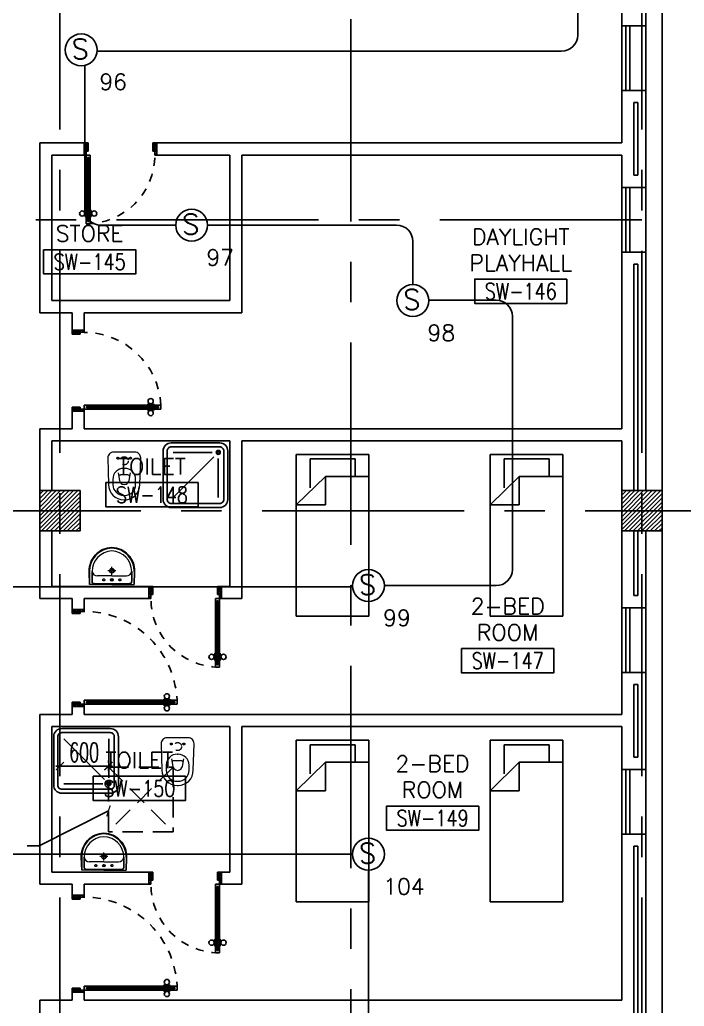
# Model space of a CAD drawing. Extents: x 0 to 93.9, y -1.5 to 78.
# Drawn here: x 75.68 to 83.91, y 43.69 to 55.89 of the extents above; entities that cross this region are included whole.
import ezdxf
from ezdxf.enums import TextEntityAlignment as Align

# ---------------------------------------------------------------- set-up
doc = ezdxf.new("R2010")
doc.units = 0
doc.header["$MEASUREMENT"] = 0
doc.header["$PDMODE"] = 34
for name, pattern in [('CENTERX2', [4, 2.5, -0.5, 0.5, -0.5]), ('DASHED', [0.75, 0.5, -0.25]), ('HIDDEN', [0.375, 0.25, -0.125]), ('HIDDEN2', [0.1875, 0.125, -0.0625])]:
    doc.linetypes.add(name, pattern=pattern)
doc.layers.get('0').update_dxf_attribs({"color": 11, "linetype": 'CONTINUOUS'})
doc.layers.get('DEFPOINTS').update_dxf_attribs({"color": 11, "linetype": 'CONTINUOUS'})
for name, color, linetype in [('AX-DIM', 11, 'CONTINUOUS'), ('AXES', 11, 'CENTERX2'), ('COL', 11, 'CONTINUOUS'), ('DOOR', 11, 'CONTINUOUS'), ('E-FIRE', 4, 'CONTINUOUS'), ('E-WIRE', 4, 'CONTINUOUS'), ('FIX', 11, 'CONTINUOUS'), ('FUR', 11, 'CONTINUOUS'), ('HAT', 11, 'CONTINUOUS'), ('INSUL', 11, 'CONTINUOUS'), ('PROJ-L', 11, 'CONTINUOUS'), ('RM-BOX', 11, 'CONTINUOUS'), ('RM-NAME', 11, 'CONTINUOUS'), ('RM-NO', 11, 'CONTINUOUS'), ('SHAFT', 11, 'CONTINUOUS'), ('WALL', 11, 'CONTINUOUS'), ('WIN', 11, 'CONTINUOUS')]:
    doc.layers.add(name, color=color, linetype=linetype)
doc.styles.add('ROMANS', font='ROMANS.shx', dxfattribs={"width": 0.6})
doc.dimstyles.new('STANDARD in', dxfattribs={"dimtxt": 0.24, "dimasz": 0.1, "dimexe": 0.07, "dimexo": 0.05, "dimgap": 0.05, "dimtad": 1, "dimdec": 0, "dimlfac": 1000, "dimzin": 0, "dimdsep": 46, "dimtxsty": 'ROMANS', "dimblk": 'ARCHTICK', "dimcen": 0.05, "dimdle": 0.05, "dimclrd": 7, "dimclre": 7, "dimclrt": 2, "dimadec": 0, "dimazin": 0, "dimtfac": 1, "dimtdec": 0, "dimtmove": 2, "dimatfit": 3, "dimldrblk": 'ARCHTICK', "dimfxl": 0, "dimtolj": 1, "dimtzin": 0, "dimarcsym": 0})

# ---------------------------------------------------------------- blocks, each defined once
blk = doc.blocks.new('_ARCHTICK')
at = {"color": 0, "linetype": 'ByBlock', "const_width": 0.15}
blk.add_lwpolyline([(-0.5, -0.5), (0.5, 0.5)], dxfattribs=at)
blk = doc.blocks.new('*D162')
at = {"layer": 'AX-DIM', "color": 7, "lineweight": -2, "ltscale": 0.3}
for p, q in [((83.582, 76.648), (88.907, 76.648)), ((83.632, 75.998), (83.632, 76.718)), ((88.857, 40.52), (88.857, 76.718))]:
    blk.add_line(p, q, dxfattribs=at)
at = {"layer": 'DEFPOINTS', "color": 0, "ltscale": 0.3}
for p in [(88.857, 76.648), (83.632, 75.948), (88.857, 40.47)]:
    blk.add_point(p, dxfattribs=at)
at = {"layer": 'AX-DIM', "color": 7, "lineweight": -2, "ltscale": 0.3, "xscale": 0.1, "yscale": 0.1, "zscale": 0.1, "rotation": 180}
blk.add_blockref('_ARCHTICK', (83.632, 76.648), dxfattribs=at)
at = {"layer": 'AX-DIM', "color": 7, "lineweight": -2, "ltscale": 0.3, "xscale": 0.1, "yscale": 0.1, "zscale": 0.1}
blk.add_blockref('_ARCHTICK', (88.857, 76.648), dxfattribs=at)
at = {"layer": 'AX-DIM', "color": 2, "ltscale": 0.3, "insert": (86.245, 76.818), "char_height": 0.24, "attachment_point": 5, "style": 'ROMANS'}
blk.add_mtext('\\A1;5225', dxfattribs=at)
blk = doc.blocks.new('*D160')
at = {"layer": 'AX-DIM', "color": 7, "lineweight": -2, "ltscale": 0.3}
for p, q in [((83.682, 64.47), (92.552, 64.47)), ((92.482, 64.52), (92.482, 5.1)), ((83.682, 5.15), (92.552, 5.15))]:
    blk.add_line(p, q, dxfattribs=at)
at = {"layer": 'DEFPOINTS', "color": 0, "ltscale": 0.3}
for p in [(83.632, 64.47), (83.632, 5.15), (92.482, 5.15)]:
    blk.add_point(p, dxfattribs=at)
at = {"layer": 'AX-DIM', "color": 7, "lineweight": -2, "ltscale": 0.3, "xscale": 0.1, "yscale": 0.1, "zscale": 0.1}
for p, rotation in [((92.482, 64.47), 90), ((92.482, 5.15), 270)]:
    blk.add_blockref('_ARCHTICK', p, dxfattribs=dict(at, rotation=rotation))
at = {"layer": 'AX-DIM', "color": 2, "ltscale": 0.3, "insert": (92.312, 34.81), "char_height": 0.24, "attachment_point": 5, "rotation": 90, "style": 'ROMANS'}
blk.add_mtext('\\A1;59320', dxfattribs=at)
blk = doc.blocks.new('*X56')
at = {"color": 0}
for p, q in [((245929, 162720), (246399, 163190)), ((245929, 162773), (246345, 163190)), ((245929, 162826), (246292, 163190)), ((245929, 162879), (246239, 163190)), ((245929, 162932), (246186, 163190)), ((245929, 162985), (246133, 163190)), ((245929, 163038), (246080, 163190)), ((245929, 163091), (246027, 163190)), ((245929, 163144), (245974, 163190)), ((245952, 162690), (246429, 163167)), ((246005, 162690), (246429, 163114)), ((246058, 162690), (246429, 163061)), ((246111, 162690), (246429, 163008)), ((246164, 162690), (246429, 162955)), ((246217, 162690), (246429, 162902)), ((246270, 162690), (246429, 162849)), ((246323, 162690), (246429, 162796)), ((246376, 162690), (246429, 162742))]:
    blk.add_line(p, q, dxfattribs=at)
blk = doc.blocks.new('COL50')
at = {"layer": 'COL'}
blk.add_lwpolyline([(-250, 250), (-250, -250), (250, -250), (250, 250)], close=True, dxfattribs=at)
blk = doc.blocks.new('*X57')
at = {"color": 0}
for p, q in [((253129, 162707), (253611, 163190)), ((253129, 162760), (253558, 163190)), ((253129, 162813), (253505, 163190)), ((253129, 162866), (253452, 163190)), ((253129, 162919), (253399, 163190)), ((253129, 162972), (253346, 163190)), ((253129, 163025), (253293, 163190)), ((253129, 163079), (253240, 163190)), ((253129, 163132), (253187, 163190)), ((253164, 162690), (253629, 163154)), ((253217, 162690), (253629, 163101)), ((253270, 162690), (253629, 163048)), ((253323, 162690), (253629, 162995)), ((253376, 162690), (253629, 162942)), ((253429, 162690), (253629, 162889)), ((253482, 162690), (253629, 162836)), ((253535, 162690), (253629, 162783)), ((253588, 162690), (253629, 162730))]:
    blk.add_line(p, q, dxfattribs=at)
blk = doc.blocks.new('DOOR90')
at = {"layer": 'DOOR', "color": 0, "linetype": 'ByBlock'}
for p, q in [((-150, 0), (-150, -25)), ((-150, 0), (0, 0)), ((0, -50), (0, 0)), ((-1000, -25), (-1000, -75)), ((-1000, -75), (-1000, -25)), ((-950, -25), (-1000, -25)), ((-950, -75), (-1000, -75)), ((-970, -42), (-970, -58)), ((-950, -42), (-970, -42)), ((-950, -58), (-970, -58)), ((-950, -25), (-950, -42)), ((-950, -58), (-950, -75)), ((-918, -25), (-918, -18)), ((-828, -18), (-918, -18)), ((-918, -75), (-918, -82)), ((-828, -82), (-918, -82)), ((-905, -18), (-905, -9)), ((-905, -9), (-840, -9)), ((-905, -18), (-840, -18)), ((-905, -82), (-905, -91)), ((-905, -82), (-840, -82)), ((-905, -91), (-840, -91)), ((-840, -18), (-840, -9)), ((-840, -82), (-840, -91)), ((-828, -25), (-828, -18)), ((-828, -75), (-828, -82)), ((-200, -42), (-200, -25)), ((-200, -25), (-150, -25)), ((-180, -42), (-200, -42)), ((-200, -75), (-200, -58)), ((-200, -58), (-180, -58)), ((-150, -75), (-200, -75)), ((-180, -58), (-180, -42)), ((-150, -75), (-150, -25)), ((-150, -25), (-100, -25)), ((-100, -25), (-100, -50)), ((-100, -50), (0, -50)), ((-100, -850), (0, -850)), ((-100, -875), (-100, -850)), ((0, -850), (0, -900)), ((-150, -900), (-150, -875)), ((-150, -875), (-100, -875)), ((0, -900), (-150, -900)), ((-150, -900), (0, -900))]:
    blk.add_line(p, q, dxfattribs=at)
at = {"layer": 'DOOR', "color": 9, "linetype": 'ByBlock'}
for p, q in [((0, -50), (-114, 0)), ((0, -50), (-40, 0)), ((0, -50), (-100, -37)), ((0, -850), (-114, -900)), ((0, -850), (-100, -863)), ((0, -850), (-40, -900))]:
    blk.add_line(p, q, dxfattribs=at)
at = {"layer": 'DOOR', "linetype": 'ByBlock'}
for p, q in [((-200, -25), (-950, -25)), ((-200, -42), (-950, -42)), ((-200, -58), (-950, -58)), ((-950, -75), (-200, -75))]:
    blk.add_line(p, q, dxfattribs=at)
at = {"layer": 'DOOR', "color": 0, "linetype": 'ByBlock'}
for centre in [(-873, 24), (-873, -124)]:
    blk.add_circle(centre, 32.4, dxfattribs=at)
at = {"layer": 'DOOR', "color": 9, "linetype": 'ByBlock'}
for centre, radius, start, end in [((0, -50), 154, 161.1053, 166.2858), ((0, -50), 134, 158.1598, 169.28), ((0, -50), 94.4, 148.0182, 180), ((0, -50), 74.4, 137.7764, 180), ((0, -50), 114, 154.0838, 167.3774), ((0, -50), 54.4, 113.2074, 180), ((0, -50), 34.4, 90, 180), ((0, -50), 14.4, 90, 180), ((0, -850), 94.4, 180, 211.9818), ((0, -850), 74.4, 180, 222.2236), ((0, -850), 54.4, 180, 246.7926), ((0, -850), 34.4, 180, 270), ((0, -850), 14.4, 180, 270), ((0, -850), 154, 193.7142, 198.8947), ((0, -850), 134, 190.72, 201.8402)]:
    blk.add_arc(centre, radius, start, end, dxfattribs=at)
at = {"layer": 'DOOR', "linetype": 'HIDDEN', "ltscale": 0.5}
blk.add_arc((-150, -25), 850, 180, 270, dxfattribs=at)
blk = doc.blocks.new('DOOR100')
at = {"layer": 'DOOR', "color": 0, "linetype": 'ByBlock'}
for p, q in [((-25, 1300), (-75, 1300)), ((-75, 1300), (-25, 1300)), ((-75, 1250), (-75, 1300)), ((-58, 1250), (-75, 1250)), ((-42, 1270), (-58, 1270)), ((-58, 1250), (-58, 1270)), ((-42, 1250), (-42, 1270)), ((-25, 1250), (-42, 1250)), ((-25, 1250), (-25, 1300)), ((-82, 1205), (-91, 1205)), ((-91, 1205), (-91, 1140)), ((-82, 1140), (-91, 1140)), ((-75, 1218), (-82, 1218)), ((-82, 1128), (-82, 1218)), ((-82, 1205), (-82, 1140)), ((-75, 1128), (-82, 1128)), ((-25, 1218), (-18, 1218)), ((-25, 1128), (-18, 1128)), ((-18, 1128), (-18, 1218)), ((-18, 1205), (-9, 1205)), ((-18, 1205), (-18, 1140)), ((-18, 1140), (-9, 1140)), ((-9, 1205), (-9, 1140)), ((-1200, 0), (-1200, 150)), ((-1200, 150), (-1175, 150)), ((-1200, 150), (-1200, 0)), ((-1175, 150), (-1175, 100)), ((-75, 200), (-58, 200)), ((-75, 150), (-75, 200)), ((-75, 150), (-25, 150)), ((-58, 200), (-58, 180)), ((-58, 180), (-42, 180)), ((-42, 200), (-25, 200)), ((-42, 180), (-42, 200)), ((-25, 200), (-25, 150)), ((0, 150), (-25, 150)), ((-25, 150), (-25, 100)), ((0, 150), (0, 0)), ((-1150, 0), (-1200, 0)), ((-1175, 100), (-1150, 100)), ((-1150, 100), (-1150, 0)), ((-50, 100), (-50, 0)), ((-25, 100), (-50, 100)), ((-50, 0), (0, 0))]:
    blk.add_line(p, q, dxfattribs=at)
at = {"layer": 'DOOR', "linetype": 'ByBlock'}
for p, q in [((-75, 1250), (-75, 200)), ((-58, 200), (-58, 1250)), ((-42, 200), (-42, 1250)), ((-25, 200), (-25, 1250)), ((0, 0), (0, 150))]:
    blk.add_line(p, q, dxfattribs=at)
at = {"layer": 'DOOR', "color": 9, "linetype": 'ByBlock'}
for p, q in [((-1150, 0), (-1200, 114)), ((-1150, 0), (-1200, 40)), ((-1150, 0), (-1163, 100)), ((-50, 0), (0, 114)), ((-50, 0), (-37, 100)), ((-50, 0), (0, 40))]:
    blk.add_line(p, q, dxfattribs=at)
at = {"layer": 'DOOR', "color": 0, "linetype": 'ByBlock'}
for centre in [(-124, 1173), (24, 1173)]:
    blk.add_circle(centre, 32.4, dxfattribs=at)
at = {"layer": 'DOOR', "linetype": 'HIDDEN', "ltscale": 0.5}
blk.add_arc((-25, 150), 1150, 90, 180.0001, dxfattribs=at)
at = {"layer": 'DOOR', "color": 9, "linetype": 'ByBlock'}
for centre, radius, start, end in [((-1150, 0), 154, 103.7142, 108.8947), ((-1150, 0), 134, 100.72, 111.8402), ((-50, 0), 134, 68.1598, 79.28), ((-50, 0), 154, 71.1053, 76.2858), ((-1150, 0), 94.4, 90, 121.9818), ((-1150, 0), 74.4, 90, 132.2236), ((-1150, 0), 54.4, 90, 156.7926), ((-1150, 0), 34.4, 90, 180), ((-1150, 0), 14.4, 90, 180), ((-50, 0), 94.4, 58.0182, 90), ((-50, 0), 74.4, 47.7764, 90), ((-50, 0), 54.4, 23.2074, 90), ((-50, 0), 34.4, 0, 90), ((-50, 0), 14.4, 0, 90), ((-50, 0), 114, 64.0838, 77.3774)]:
    blk.add_arc(centre, radius, start, end, dxfattribs=at)
blk = doc.blocks.new('RM1')
at = {"layer": 'RM-BOX'}
blk.add_lwpolyline([(570, -200), (-570, -200), (-570, -500), (570, -500)], close=True, dxfattribs=at)
at = {"layer": 'RM-NAME', "style": 'ROMANS'}
for tag, p in [('ROOMNAME1', (0, 324)), ('ROOMNAME2', (0, 0))]:
    blk.add_attdef(tag, text='', height=200, dxfattribs=at).set_placement(p, align=Align.MIDDLE)
at = {"layer": 'RM-NO', "style": 'ROMANS', "width": 0.8}
blk.add_attdef('ROOMNO', text='', height=200, dxfattribs=at).set_placement((0, -350), align=Align.MIDDLE)
blk = doc.blocks.new('*D126')
at = {"layer": 'DEFPOINTS', "color": 0, "linetype": 'ByBlock', "ltscale": 0.3}
for p in [(76.182, 47.566), (76.182, 46.661), (76.782, 46.65)]:
    blk.add_point(p, dxfattribs=at)
at = {"layer": 'SHAFT', "color": 7, "linetype": 'ByBlock', "lineweight": -2, "ltscale": 0.3}
for p, q in [((76.182, 47.516), (76.182, 46.591)), ((76.832, 46.661), (76.132, 46.661)), ((76.782, 46.7), (76.782, 46.731))]:
    blk.add_line(p, q, dxfattribs=at)
at = {"layer": 'SHAFT', "color": 7, "linetype": 'ByBlock', "lineweight": -2, "ltscale": 0.3, "xscale": 0.1, "yscale": 0.1, "zscale": 0.1, "rotation": 180}
blk.add_blockref('_ARCHTICK', (76.182, 46.661), dxfattribs=at)
at = {"layer": 'SHAFT', "color": 7, "linetype": 'ByBlock', "lineweight": -2, "ltscale": 0.3, "xscale": 0.1, "yscale": 0.1, "zscale": 0.1}
blk.add_blockref('_ARCHTICK', (76.782, 46.661), dxfattribs=at)
at = {"layer": 'SHAFT', "color": 2, "linetype": 'ByBlock', "ltscale": 0.3, "insert": (76.482, 46.831), "char_height": 0.24, "attachment_point": 5, "style": 'ROMANS'}
blk.add_mtext('\\A1;600', dxfattribs=at)
blk = doc.blocks.new('DOOR-10')
at = {"layer": 'DOOR', "color": 0, "linetype": 'ByBlock'}
for p, q in [((-26, 1100), (-76, 1100)), ((-76, 1100), (-26, 1100)), ((-76, 1050), (-76, 1100)), ((-26, 1050), (-26, 1100)), ((-83, 1005), (-92, 1005)), ((-92, 1005), (-92, 940)), ((-76, 1018), (-83, 1018)), ((-83, 928), (-83, 1018)), ((-83, 1005), (-83, 940)), ((-59, 1050), (-76, 1050)), ((-43, 1070), (-59, 1070)), ((-59, 1050), (-59, 1070)), ((-43, 1050), (-43, 1070)), ((-26, 1050), (-43, 1050)), ((-26, 1018), (-18, 1018)), ((-18, 928), (-18, 1018)), ((-18, 1005), (-9, 1005)), ((-18, 1005), (-18, 940)), ((-9, 1005), (-9, 940)), ((-83, 940), (-92, 940)), ((-76, 928), (-83, 928)), ((-26, 928), (-18, 928)), ((-18, 940), (-9, 940)), ((-1001, 0), (-1001, 150)), ((-1001, 150), (-976, 150)), ((-1001, 150), (-1001, 0)), ((-976, 150), (-976, 100)), ((-76, 200), (-59, 200)), ((-76, 150), (-76, 200)), ((-76, 150), (-26, 150)), ((-59, 200), (-59, 180)), ((-59, 180), (-43, 180)), ((-43, 200), (-26, 200)), ((-43, 180), (-43, 200)), ((-26, 200), (-26, 150)), ((-1, 150), (-26, 150)), ((-26, 150), (-26, 100)), ((-951, 0), (-1001, 0)), ((-976, 100), (-951, 100)), ((-951, 100), (-951, 0)), ((-51, 100), (-51, 0)), ((-26, 100), (-51, 100)), ((-51, 0), (-1, 0))]:
    blk.add_line(p, q, dxfattribs=at)
at = {"layer": 'DOOR', "linetype": 'ByBlock'}
for p, q in [((-76, 1050), (-76, 200)), ((-59, 200), (-59, 1050)), ((-43, 200), (-43, 1050)), ((-26, 200), (-26, 1050))]:
    blk.add_line(p, q, dxfattribs=at)
at = {"layer": 'DOOR', "color": 9, "linetype": 'ByBlock'}
for p, q in [((-1, 0), (-1, 150)), ((-951, 0), (-1001, 114)), ((-951, 0), (-1001, 40)), ((-951, 0), (-964, 100)), ((-51, 0), (-1, 114)), ((-51, 0), (-37, 100)), ((-51, 0), (-1, 40))]:
    blk.add_line(p, q, dxfattribs=at)
at = {"layer": 'DOOR', "color": 0, "linetype": 'ByBlock'}
for centre in [(-124, 973), (23, 973)]:
    blk.add_circle(centre, 32.4, dxfattribs=at)
at = {"layer": 'DOOR', "linetype": 'HIDDEN', "ltscale": 0.5}
blk.add_arc((-23, 149), 952, 93.1482, 179.9482, dxfattribs=at)
at = {"layer": 'DOOR', "color": 9, "linetype": 'ByBlock'}
for centre, radius, start, end in [((-951, 0), 154, 103.7142, 108.8947), ((-951, 0), 134, 100.72, 111.8402), ((-51, 0), 134, 68.1598, 79.28), ((-51, 0), 154, 71.1053, 76.2858), ((-951, 0), 94.4, 90, 121.9818), ((-951, 0), 74.4, 90, 132.2236), ((-951, 0), 54.4, 90, 156.7926), ((-951, 0), 34.4, 90, 180), ((-951, 0), 14.4, 90, 180), ((-51, 0), 94.4, 58.0182, 90), ((-51, 0), 74.4, 47.7764, 90), ((-51, 0), 54.4, 23.2074, 90), ((-51, 0), 34.4, 0, 90), ((-51, 0), 14.4, 0, 90), ((-51, 0), 114, 64.0838, 77.3774)]:
    blk.add_arc(centre, radius, start, end, dxfattribs=at)
blk = doc.blocks.new('LAV1')
at = {"layer": 'FIX', "linetype": 'DASHED', "lineweight": 20, "ltscale": 0.05}
for p, q in [((0, 170), (0, 270)), ((0, 170), (0, 270)), ((50, 220), (-50, 220))]:
    blk.add_line(p, q, dxfattribs=at)
at = {"layer": 'FIX', "linetype": 'ByBlock', "ltscale": 0.3}
for p, q in [((-280, 210), (-275, 50)), ((-245, 210), (-245, 85)), ((245, 210), (245, 85)), ((280, 210), (275, 50)), ((0, 60), (-220, 60)), ((0, 60), (220, 60))]:
    blk.add_line(p, q, dxfattribs=at)
at = {"layer": 'FIX', "linetype": 'Continuous', "lineweight": 20}
for p, q in [((-275, 210), (-275, 50)), ((0, 155), (-181, 155)), ((0, 155), (181, 155)), ((275, 210), (275, 50)), ((0, 50), (-275, 50)), ((0, 50), (-252, 50)), ((0, 50), (252, 50)), ((0, 50), (275, 50))]:
    blk.add_line(p, q, dxfattribs=at)
at = {"layer": 'FIX', "lineweight": 20}
for p, q in [((0, 92), (0, 123)), ((16, 107), (-15, 107))]:
    blk.add_line(p, q, dxfattribs=at)
for centre, radius in [((0, 220), 29.5), ((0, 220), 22.5), ((0, 107), 15.5)]:
    blk.add_circle(centre, radius, dxfattribs=at)
at = {"layer": 'FIX', "linetype": 'HIDDEN', "lineweight": 20, "ltscale": 0.05}
for centre in [(-100, 107), (100, 107)]:
    blk.add_circle(centre, 12.4, dxfattribs=at)
at = {"layer": 'FIX', "linetype": 'ByBlock', "ltscale": 0.3}
for centre, radius, start, end in [((7, 220), 287, 91.3776, 182.0064), ((-7, 220), 287, 357.9936, 88.6224), ((-220, 85), 24.9, 179.7021, 269.9486), ((220, 85), 24.9, 270.0514, 0.2979)]:
    blk.add_arc(centre, radius, start, end, dxfattribs=at)
at = {"layer": 'FIX', "linetype": 'Continuous', "lineweight": 20}
for centre, radius, start, end in [((8, 217), 283, 91.6988, 181.351), ((-8, 217), 283, 358.649, 88.3012), ((8, 212), 253, 91.7328, 180.4884), ((-8, 212), 253, 359.5116, 88.2672), ((-179, 222), 66.9, 190.2006, 268.0786), ((179, 222), 66.9, 271.9214, 349.7994)]:
    blk.add_arc(centre, radius, start, end, dxfattribs=at)
blk = doc.blocks.new('SHR1')
at = {"layer": 'FIX'}
for p, q in [((-196, 196), (-700, 700)), ((-143, 218), (-143, 700)), ((-218, 143), (-700, 143))]:
    blk.add_line(p, q, dxfattribs=at)
for points in [[(-825, 125), (-825, 725, -0.414214), (-725, 825), (-125, 825, -0.414214), (-25, 725), (-25, 125, -0.414214), (-125, 25), (-725, 25, -0.414214)], [(-775, 125), (-775, 725, -0.414214), (-725, 775), (-125, 775, -0.414214), (-75, 725), (-75, 125, -0.414214), (-125, 75), (-725, 75, -0.414214)]]:
    blk.add_lwpolyline(points, format="xyb", close=True, dxfattribs=at)
for radius in [25, 15]:
    blk.add_circle((-143, 143), radius, dxfattribs=at)
blk = doc.blocks.new('WC1')
at = {"layer": 'FIX', "lineweight": 20}
for p, q in [((-210, 204), (-538, 194)), ((-475, 141), (-538, 141)), ((-727, 5), (-727, -5)), ((-674, 5), (-674, -5)), ((-534, 24), (-540, 0)), ((-540, 0), (-534, -24)), ((-395, 76), (-490, 60)), ((-339, 5), (-339, -5)), ((-490, -60), (-395, -76)), ((-538, -141), (-475, -141)), ((-538, -194), (-210, -204))]:
    blk.add_line(p, q, dxfattribs=at)
at = {"layer": 'FIX', "linetype": 'Continuous', "lineweight": 20}
blk.add_line((-420, -47), (-420, 45), dxfattribs=at)
at = {"layer": 'FIX', "lineweight": 20}
blk.add_lwpolyline([(-213, -204), (-210, -204, 0.414214), (-137, -131), (-137, 0), (-137, 131, 0.414214), (-210, 204)], format="xyb", dxfattribs=at)
at = {"layer": 'FIX', "linetype": 'HIDDEN2', "lineweight": 20, "ltscale": 0.3}
blk.add_circle((-245, 0), 49.8, dxfattribs=at)
at = {"layer": 'FIX', "linetype": 'HIDDEN', "lineweight": 20, "ltscale": 0.05}
for centre in [(-213, 78), (-213, -77)]:
    blk.add_circle(centre, 11.6, dxfattribs=at)
at = {"layer": 'FIX', "lineweight": 20}
for centre, radius, start, end in [((-538, 5), 189, 90, 180), ((-538, 5), 136, 90, 180), ((-475, 5), 136, 360, 90), ((-473, -7), 68.2, 128.9242, 152.8468), ((-464, -18), 82, 108.496, 128.9242), ((-538, -5), 189, 180, 270), ((-538, -5), 136, 180, 270), ((-473, 7), 68.2, 207.1532, 231.0758), ((-464, 18), 82, 231.0758, 251.504), ((-475, -5), 136, 270, 0)]:
    blk.add_arc(centre, radius, start, end, dxfattribs=at)
at = {"layer": 'FIX', "linetype": 'Continuous', "lineweight": 20}
for centre, start, end in [((-443, 46), 357.6662, 91.6121), ((-442, -46), 268.3879, 2.3338)]:
    blk.add_arc(centre, 22.3, start, end, dxfattribs=at)
blk = doc.blocks.new('S')
at = {"layer": 'E-FIRE'}
blk.add_circle((0, 0), 197, dxfattribs=at)
at = {"layer": 'E-FIRE', "color": 3, "style": 'ROMANS'}
blk.add_text('S', height=250, dxfattribs=at).set_placement((-119, -115))

msp = doc.modelspace()

# ---------------------------------------------------------------- linework, layer by layer
at = {"layer": 'AXES'}
for p, q in [((76.1824, -1.4643), (76.1824, 77.3484)), ((83.3824, -1.4643), (83.3824, 77.3484)), ((79.7824, 5.4), (79.7824, 64.17)), ((83.3824, 53.42), (41.0924, 53.42)), ((93.1824, 49.82), (41.0924, 49.82))]:
    msp.add_line(p, q, dxfattribs=at)
at = {"layer": 'E-WIRE', "color": 4, "linetype": 'ByBlock'}
for p, q in [((82.5885, 61.3493), (82.5885, 55.7045)), ((77.615, 53.3535), (76.6884, 53.3535)), ((78.0092, 53.3535), (80.3482, 53.3535)), ((80.5482, 52.6174), (80.5482, 53.1535)), ((79.8022, 45.5719), (74.9369, 45.5719)), ((79.9993, 45.3749), (79.9993, 42.0976))]:
    msp.add_line(p, q, dxfattribs=at)
at = {"layer": 'E-WIRE', "color": 4}
for p, q in [((76.6419, 55.5045), (82.3885, 55.5045)), ((76.4884, 55.3288), (76.4884, 53.5535)), ((80.7452, 52.4249), (81.5797, 52.4249)), ((81.7797, 52.2249), (81.7797, 49.0939)), ((79.803, 48.8772), (74.7336, 48.8772)), ((80.1964, 48.8939), (81.5797, 48.8939))]:
    msp.add_line(p, q, dxfattribs=at)
at = {"layer": 'E-WIRE', "color": 4, "linetype": 'ByBlock'}
for centre, start, end in [((82.3885, 55.7045), 270, 0), ((76.6884, 53.5535), 180, 270), ((80.3482, 53.1535), 0, 90)]:
    msp.add_arc(centre, 0.2, start, end, dxfattribs=at)
at = {"layer": 'E-WIRE', "color": 4}
for centre, start, end in [((81.5797, 52.2249), 0, 90), ((81.5797, 49.0939), 270, 0)]:
    msp.add_arc(centre, 0.2, start, end, dxfattribs=at)
at = {"layer": 'FUR'}
for p, q in [((79.1055, 50.5168), (79.1055, 48.5168)), ((80.0055, 50.5168), (79.1055, 50.5168)), ((79.2777, 50.4613), (79.2777, 50.1016)), ((79.8356, 50.4613), (79.2777, 50.4613)), ((79.8356, 50.2452), (79.8356, 50.4613)), ((80.0055, 48.5168), (80.0055, 50.5168)), ((81.5043, 50.5168), (81.5043, 48.5168)), ((82.4043, 50.5168), (81.5043, 50.5168)), ((81.6765, 50.4613), (81.6765, 50.1016)), ((82.2344, 50.4613), (81.6765, 50.4613)), ((82.2344, 50.2452), (82.2344, 50.4613)), ((82.4043, 48.5168), (82.4043, 50.5168)), ((79.4666, 50.2452), (79.1055, 49.8917)), ((79.4666, 50.2452), (79.4666, 49.8917)), ((80.0055, 50.2452), (79.4666, 50.2452)), ((81.8655, 50.2452), (81.5043, 49.8917)), ((81.8655, 50.2452), (81.8655, 49.8917)), ((82.4043, 50.2452), (81.8655, 50.2452)), ((79.1055, 49.8917), (79.4666, 49.8917)), ((81.5043, 49.8917), (81.8655, 49.8917)), ((79.1055, 48.5168), (80.0055, 48.5168)), ((81.5043, 48.5168), (82.4043, 48.5168)), ((79.1055, 46.9818), (79.1055, 44.9818)), ((80.0055, 46.9818), (79.1055, 46.9818)), ((79.2777, 46.9263), (79.2777, 46.5666)), ((79.8356, 46.9263), (79.2777, 46.9263)), ((79.8356, 46.7102), (79.8356, 46.9263)), ((80.0055, 44.9818), (80.0055, 46.9818)), ((81.5043, 46.9818), (81.5043, 44.9818)), ((82.4043, 46.9818), (81.5043, 46.9818)), ((81.6765, 46.9263), (81.6765, 46.5666)), ((82.2344, 46.9263), (81.6765, 46.9263)), ((82.2344, 46.7102), (82.2344, 46.9263)), ((82.4043, 44.9818), (82.4043, 46.9818)), ((79.4666, 46.7102), (79.1055, 46.3567)), ((79.4666, 46.7102), (79.4666, 46.3567)), ((80.0055, 46.7102), (79.4666, 46.7102)), ((81.8655, 46.7102), (81.5043, 46.3567)), ((81.8655, 46.7102), (81.8655, 46.3567)), ((82.4043, 46.7102), (81.8655, 46.7102)), ((79.1055, 46.3567), (79.4666, 46.3567)), ((81.5043, 46.3567), (81.8655, 46.3567)), ((79.1055, 44.9818), (80.0055, 44.9818)), ((81.5043, 44.9818), (82.4043, 44.9818))]:
    msp.add_line(p, q, dxfattribs=at)
at = {"layer": 'INSUL'}
for p, q in [((83.2824, 54.8696), (83.2824, 53.97)), ((83.2824, 54.8696), (83.3324, 54.8696)), ((83.3324, 54.8696), (83.3324, 53.97)), ((83.2824, 53.97), (83.3324, 53.97)), ((83.2824, 52.87), (83.3324, 52.87)), ((83.2824, 52.87), (83.2824, 50.07)), ((83.3324, 52.87), (83.3324, 50.07)), ((83.2824, 49.57), (83.2824, 48.77)), ((83.3324, 49.57), (83.3324, 48.77)), ((83.3324, 48.77), (83.2824, 48.77)), ((83.2824, 47.67), (83.2824, 46.77)), ((83.3324, 47.67), (83.2824, 47.67)), ((83.3324, 47.67), (83.3324, 46.77)), ((83.3324, 46.77), (83.2824, 46.77)), ((83.2824, 42.87), (83.2824, 45.67)), ((83.3324, 45.67), (83.2824, 45.67)), ((83.3324, 42.87), (83.3324, 45.67))]:
    msp.add_line(p, q, dxfattribs=at)
at = {"layer": 'PROJ-L'}
for p, q in [((83.6324, 50.07), (83.6324, 56.77)), ((83.6324, 42.87), (83.6324, 49.57))]:
    msp.add_line(p, q, dxfattribs=at)
at = {"layer": 'SHAFT', "linetype": 'HIDDEN'}
for p, q in [((76.7824, 46.65), (77.5824, 45.85)), ((77.5824, 46.65), (76.7824, 45.85))]:
    msp.add_line(p, q, dxfattribs=at)
msp.add_lwpolyline([(76.7824, 46.65), (77.5824, 46.65), (77.5824, 45.85), (76.7824, 45.85)], close=True, dxfattribs=at)
at = {"layer": 'WALL'}
for p, q in [((83.1324, 56.77), (83.1324, 55.8196)), ((83.1324, 55.8196), (83.1324, 56.6543)), ((83.4324, 55.8196), (83.4324, 56.62)), ((83.4324, 56.62), (83.4324, 55.8196)), ((83.4324, 55.8196), (83.1324, 55.8196)), ((83.1324, 55.0196), (83.1324, 54.37)), ((83.4324, 55.0196), (83.1324, 55.0196)), ((83.3824, 55.0196), (83.1324, 55.0196)), ((83.4324, 55.0196), (83.1324, 55.0196)), ((83.4324, 55.0196), (83.3324, 55.0196)), ((83.4324, 55.0196), (83.3824, 55.0196)), ((83.4324, 55.0196), (83.4324, 53.82)), ((76.4824, 54.37), (75.9324, 54.37)), ((83.1324, 54.37), (77.3824, 54.37)), ((76.4824, 54.22), (76.0824, 54.22)), ((78.2824, 54.22), (77.3824, 54.22)), ((83.1324, 54.22), (78.4324, 54.22)), ((83.1324, 54.22), (83.1324, 53.82)), ((83.4324, 53.82), (83.1324, 53.82)), ((83.4324, 53.02), (83.1324, 53.02)), ((83.3824, 53.02), (83.1324, 53.02)), ((83.4324, 53.02), (83.1324, 53.02)), ((83.1324, 53.02), (83.1324, 50.835)), ((83.4324, 53.02), (83.3324, 53.02)), ((83.4324, 53.02), (83.3824, 53.02)), ((83.4324, 53.02), (83.4324, 50.07)), ((78.2824, 52.42), (76.0824, 52.42)), ((76.3324, 52.27), (75.9324, 52.27)), ((78.4324, 52.27), (76.4824, 52.27)), ((76.3324, 50.835), (75.9324, 50.835)), ((83.1324, 50.835), (76.4824, 50.835)), ((78.2824, 50.685), (76.0824, 50.685)), ((83.1324, 50.685), (78.4324, 50.685)), ((83.1324, 50.685), (83.1324, 50.07)), ((83.1324, 49.57), (83.1324, 48.62)), ((83.4324, 49.57), (83.4324, 48.62)), ((77.2824, 48.885), (76.0824, 48.885)), ((78.2824, 48.885), (78.1824, 48.885)), ((76.3324, 48.735), (75.9324, 48.735)), ((77.2824, 48.735), (76.4824, 48.735)), ((78.4324, 48.735), (78.1824, 48.735)), ((83.4324, 48.62), (83.1324, 48.62)), ((83.1324, 47.82), (83.1324, 47.3)), ((83.4324, 47.82), (83.1324, 47.82)), ((83.4324, 47.82), (83.4324, 46.62)), ((76.3324, 47.3), (75.9324, 47.3)), ((83.1324, 47.3), (76.4824, 47.3)), ((78.2824, 47.15), (76.0824, 47.15)), ((83.1324, 47.15), (78.4324, 47.15)), ((83.1324, 47.15), (83.1324, 46.62)), ((83.4324, 46.62), (83.1324, 46.62)), ((83.4324, 45.82), (83.1324, 45.82)), ((83.1324, 43.765), (83.1324, 45.82)), ((83.4324, 42.87), (83.4324, 45.82)), ((77.2824, 45.35), (76.0824, 45.35)), ((78.2824, 45.35), (78.1824, 45.35)), ((76.3324, 45.2), (75.9324, 45.2)), ((77.2824, 45.2), (76.4824, 45.2)), ((78.4324, 45.2), (78.1824, 45.2)), ((76.3324, 43.765), (75.9324, 43.765)), ((83.1324, 43.765), (76.4824, 43.765))]:
    msp.add_line(p, q, dxfattribs=at)
at = {"layer": 'WALL', "linetype": 'ByBlock'}
for p, q in [((75.9324, 54.37), (75.9324, 52.27)), ((76.4824, 54.37), (76.4824, 54.22)), ((77.3824, 54.37), (77.3824, 54.22)), ((76.0824, 54.22), (76.0824, 52.42)), ((78.2824, 54.22), (78.2824, 52.42)), ((78.4324, 54.22), (78.4324, 52.27)), ((76.3324, 52.27), (76.3324, 52.0525)), ((76.4824, 52.27), (76.4824, 52.0525)), ((76.3324, 52.0525), (76.4824, 52.0525)), ((76.3324, 51.0525), (76.3324, 50.835)), ((76.3324, 51.0525), (76.4824, 51.0525)), ((76.4824, 51.0525), (76.4824, 50.835)), ((75.9324, 50.835), (75.9324, 48.735)), ((76.0824, 50.685), (76.0824, 50.07)), ((78.2824, 50.685), (78.2824, 48.885)), ((78.4324, 50.685), (78.4324, 48.735)), ((76.0824, 49.57), (76.0824, 48.885)), ((77.2824, 48.885), (77.2824, 48.735)), ((78.1824, 48.885), (78.1824, 48.735)), ((76.3324, 48.735), (76.3324, 48.6005)), ((76.4824, 48.735), (76.4824, 48.6005)), ((76.3324, 48.6005), (76.4824, 48.6005)), ((76.3324, 47.4005), (76.3324, 47.3)), ((76.3324, 47.4005), (76.4824, 47.4005)), ((76.4824, 47.4005), (76.4824, 47.3)), ((75.9324, 47.3), (75.9324, 45.2)), ((76.0824, 47.15), (76.0824, 45.35)), ((78.2824, 47.15), (78.2824, 45.35)), ((78.4324, 47.15), (78.4324, 45.2)), ((77.2824, 45.35), (77.2824, 45.2)), ((78.1824, 45.35), (78.1824, 45.2)), ((76.3324, 45.2), (76.3324, 45.0655)), ((76.4824, 45.2), (76.4824, 45.0655)), ((76.3324, 45.0655), (76.4824, 45.0655)), ((76.3324, 43.8655), (76.3324, 43.765)), ((76.3324, 43.8655), (76.4824, 43.8655)), ((76.4824, 43.8655), (76.4824, 43.765)), ((75.9324, 43.765), (75.9324, 42.87))]:
    msp.add_line(p, q, dxfattribs=at)
at = {"layer": 'WALL', "linetype": 'ByBlock', "ltscale": 0.3}
for points in [[(76.4324, 50.07), (75.9324, 50.07), (75.9324, 49.57), (76.4324, 49.57)], [(83.6324, 50.07), (83.1324, 50.07), (83.1324, 49.57), (83.6324, 49.57)]]:
    msp.add_lwpolyline(points, close=True, dxfattribs=at)
at = {"layer": 'WIN'}
for p, q in [((83.1324, 55.0196), (83.1324, 55.8196)), ((83.1324, 55.8181), (83.1324, 55.8196)), ((83.1824, 55.0196), (83.1824, 55.8196)), ((83.1824, 55.0196), (83.1824, 55.8196)), ((83.2324, 55.0196), (83.2324, 55.8196)), ((83.4324, 55.0196), (83.4324, 55.8196)), ((83.4324, 55.8181), (83.4324, 55.8196)), ((83.1324, 55.0196), (83.1324, 55.02)), ((83.3824, 55.0196), (83.3824, 55.02)), ((83.4324, 55.0196), (83.4324, 55.02)), ((83.1324, 53.8186), (83.1324, 53.82)), ((83.1324, 53.02), (83.1324, 53.82)), ((83.1824, 53.02), (83.1824, 53.82)), ((83.1824, 53.02), (83.1824, 53.82)), ((83.2324, 53.02), (83.2324, 53.82)), ((83.4324, 53.8186), (83.4324, 53.82)), ((83.4324, 53.02), (83.4324, 53.82)), ((83.1324, 53.02), (83.1324, 53.0204)), ((83.3824, 53.02), (83.3824, 53.0204)), ((83.4324, 53.02), (83.4324, 53.0204)), ((83.1324, 48.62), (83.1324, 47.82)), ((83.1824, 48.62), (83.1824, 47.82)), ((83.2324, 48.62), (83.2324, 47.82)), ((83.4324, 48.62), (83.4324, 47.82)), ((83.1324, 46.62), (83.1324, 45.82)), ((83.1824, 46.62), (83.1824, 45.82)), ((83.2324, 46.62), (83.2324, 45.82)), ((83.4324, 46.62), (83.4324, 45.82))]:
    msp.add_line(p, q, dxfattribs=at)

# ---------------------------------------------------------------- block references
at = {"layer": 'COL', "xscale": -0.001, "yscale": 0.001, "zscale": 0.001}
for p in [(76.1824, 49.82), (83.3824, 49.82)]:
    msp.add_blockref('COL50', p, dxfattribs=at)
at = {"layer": 'DOOR', "color": 0, "linetype": 'ByBlock', "yscale": 0.001, "zscale": 0.001}
for name, p, xscale, rotation in [('DOOR90', (76.4824, 54.37), 0.001, 90), ('DOOR90', (78.1824, 48.885), -0.001, 270), ('DOOR100', (76.3324, 47.4005), 0.001, 270), ('DOOR90', (78.1824, 45.35), -0.001, 270), ('DOOR100', (76.3324, 43.8655), 0.001, 270)]:
    msp.add_blockref(name, p, dxfattribs=dict(at, xscale=xscale, rotation=rotation))
at = {"layer": 'DOOR', "color": 0, "linetype": 'ByBlock', "ltscale": 0.3, "xscale": 0.001, "yscale": 0.001, "zscale": 0.001, "rotation": 270}
msp.add_blockref('DOOR-10', (76.3324, 51.0518), dxfattribs=at)
at = {"layer": 'E-FIRE', "color": 4, "xscale": 0.0009999999892897904, "yscale": 0.0009999999892897904, "zscale": 0.001}
for p in [(76.4455, 55.5211), (77.8121, 53.3535), (80.5482, 52.4203), (79.9993, 48.8943), (79.9993, 45.5719)]:
    msp.add_blockref('S', p, dxfattribs=at)
at = {"layer": 'FIX', "yscale": 0.001, "zscale": 0.001}
for name, p, xscale, rotation in [('SHR1', (78.2844, 50.685), -0.001, 180), ('WC1', (76.9774, 50.683), 0.001, 90), ('SHR1', (76.9304, 46.3), -0.001, 90), ('WC1', (77.6384, 47.148), 0.001, 90)]:
    msp.add_blockref(name, p, dxfattribs=dict(at, xscale=xscale, rotation=rotation))
at = {"layer": 'FIX', "xscale": 0.001, "yscale": 0.001, "zscale": 0.001}
for p in [(76.8249, 48.858), (76.7264, 45.323)]:
    msp.add_blockref('LAV1', p, dxfattribs=at)
at = {"layer": 'HAT', "xscale": 0.001, "yscale": 0.001, "zscale": 0.001}
for name in ['*X56', '*X57']:
    msp.add_blockref(name, (-169.9962, -113.1197), dxfattribs=at)
at = {"layer": 'RM-NAME'}
ref = msp.add_blockref('RM1', (76.5506, 53.2493), dxfattribs=dict(at, xscale=-0.001, yscale=0.001, zscale=0.001))
ref.add_attrib('ROOMNO', 'SW-145', dxfattribs={"layer": 'RM-NO', "height": 0.2, "style": 'ROMANS', "width": 0.8}).set_placement((76.5506, 52.8993), align=Align.MIDDLE)
ref.add_attrib('ROOMNAME2', 'STORE', dxfattribs={"height": 0.2, "style": 'ROMANS'}).set_placement((76.5506, 53.2493), align=Align.MIDDLE)
at = {"layer": 'RM-NAME', "xscale": 0.001, "yscale": 0.001, "zscale": 0.001}
for p, values in [((81.8842, 52.8855), {'ROOMNO': 'SW-146', 'ROOMNAME2': 'PLAYHALL', 'ROOMNAME1': 'DAYLIGHT'}), ((81.7223, 48.3149), {'ROOMNO': 'SW-147', 'ROOMNAME2': 'ROOM', 'ROOMNAME1': '2-BED'}), ((80.7931, 46.3674), {'ROOMNO': 'SW-149', 'ROOMNAME2': 'ROOM', 'ROOMNAME1': '2-BED'})]:
    msp.add_blockref('RM1', p, dxfattribs=at).add_auto_attribs(values)
at = {"layer": 'RM-NAME'}
ref = msp.add_blockref('RM1', (77.3207, 50.3678), dxfattribs=dict(at, xscale=-0.001, yscale=0.001, zscale=0.001))
ref.add_attrib('ROOMNO', 'SW-148', dxfattribs={"layer": 'RM-NO', "height": 0.2, "style": 'ROMANS', "width": 0.8}).set_placement((77.3207, 50.0178), align=Align.MIDDLE)
ref.add_attrib('ROOMNAME2', 'TOILET', dxfattribs={"height": 0.2, "style": 'ROMANS'}).set_placement((77.3207, 50.3678), align=Align.MIDDLE)
ref = msp.add_blockref('RM1', (77.1654, 46.7346), dxfattribs=dict(at, xscale=-0.001, yscale=0.001, zscale=0.001))
ref.add_attrib('ROOMNO', 'SW-150', dxfattribs={"layer": 'RM-NO', "height": 0.2, "style": 'ROMANS', "width": 0.8}).set_placement((77.1654, 46.3846), align=Align.MIDDLE)
ref.add_attrib('ROOMNAME2', 'TOILET', dxfattribs={"height": 0.2, "style": 'ROMANS'}).set_placement((77.1654, 46.7346), align=Align.MIDDLE)

# ---------------------------------------------------------------- texts
at = {"layer": 'E-FIRE', "color": 4, "style": 'ROMANS'}
for s, p in [('96', (76.6695, 55.0261)), ('97', (77.9932, 52.8538)), ('98', (80.7293, 51.9206)), ('99', (80.1804, 48.3946)), ('104', (80.1804, 45.0722))]:
    msp.add_text(s, height=0.2, dxfattribs=at).set_placement(p)

# ---------------------------------------------------------------- dimensions: what is measured, and where the dimension line sits
at = {"layer": 'AX-DIM'}
dim = msp.add_linear_dim(base=(88.8574, 76.6484), p1=(83.6324, 75.9484), p2=(88.8574, 40.47), dimstyle='STANDARD in', dxfattribs=at)
dim.commit()
dim.dimension.update_dxf_attribs({"geometry": '*D162', "text_midpoint": (86.2449, 76.8184)})
dim = msp.add_linear_dim(base=(92.4824, 5.15), p1=(83.6324, 64.47), p2=(83.6324, 5.15), angle=270, dimstyle='STANDARD in', dxfattribs=at)
dim.commit()
dim.dimension.update_dxf_attribs({"geometry": '*D160', "text_midpoint": (92.3124, 34.81)})
at = {"layer": 'SHAFT', "color": 6, "linetype": 'ByBlock', "ltscale": 0.3}
dim = msp.add_linear_dim(base=(76.1824, 46.6611), p1=(76.7824, 46.65), p2=(76.1824, 47.5663), dimstyle='STANDARD in', dxfattribs=at)
dim.commit()
dim.dimension.update_dxf_attribs({"geometry": '*D126', "text_midpoint": (76.4824, 46.8311)})

# ---------------------------------------------------------------- leaders
msp.add_leader([(76.7824, 46.1064), (75.9262, 45.6746), (75.7785, 45.6746)], dimstyle='STANDARD in', dxfattribs=at)

doc.saveas('drawing.dxf')
